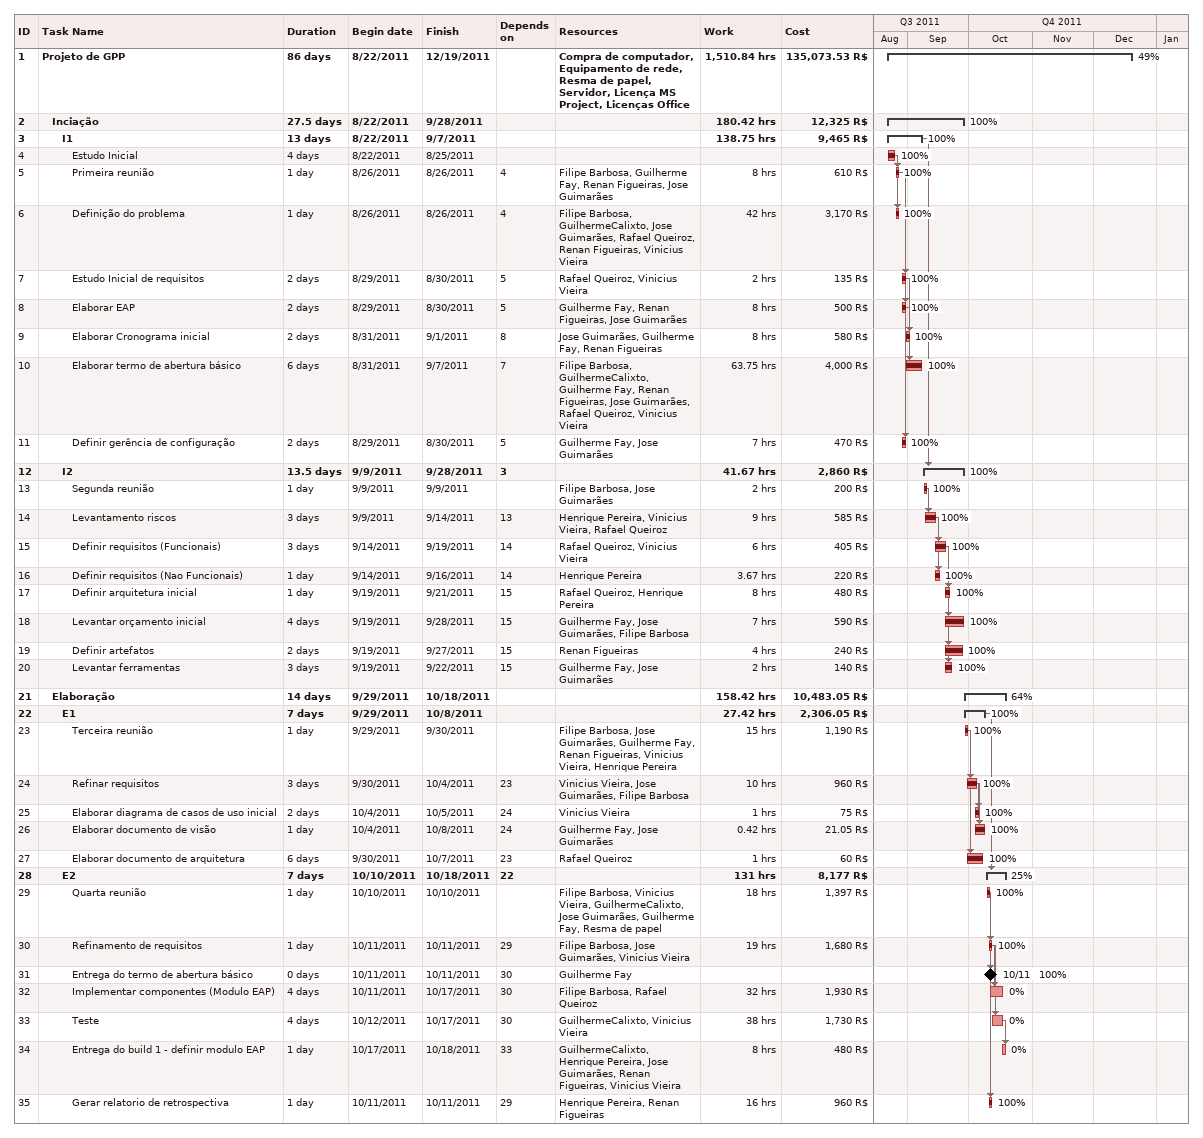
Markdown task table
| ID | Level | Task | Duration | Start | Finish | Predecessors | Resources | % complete | Work (h) | Cost (R$) |
|---|---|---|---|---|---|---|---|---|---|---|
| 1 | 1 | **Projeto de GPP** | 86d | 2011-08-22 | 2011-12-19 |  | Compra de computador, Equipamento de rede, Resma de papel, Servidor, Licença MS Project, Licenças Office | 49 | 1510.84 | 135073.53 |
| 2 | 2 | **Inciação** | 27.5d | 2011-08-22 | 2011-09-28 |  |  | 100 | 180.42 | 12325 |
| 3 | 3 | **I1** | 13d | 2011-08-22 | 2011-09-07 |  |  | 100 | 138.75 | 9465 |
| 4 | 4 | Estudo Inicial | 4d | 2011-08-22 | 2011-08-25 |  |  | 100 |  |  |
| 5 | 4 | Primeira reunião | 1d | 2011-08-26 | 2011-08-26 | 4 | Filipe Barbosa, Guilherme Fay, Renan Figueiras, Jose Guimarães | 100 | 8 | 610 |
| 6 | 4 | Definição do problema | 1d | 2011-08-26 | 2011-08-26 | 4 | Filipe Barbosa, GuilhermeCalixto, Jose Guimarães, Rafael Queiroz, Renan Figueiras, Vinicius Vieira | 100 | 42 | 3170 |
| 7 | 4 | Estudo Inicial de requisitos | 2d | 2011-08-29 | 2011-08-30 | 5 | Rafael Queiroz, Vinicius Vieira | 100 | 2 | 135 |
| 8 | 4 | Elaborar EAP | 2d | 2011-08-29 | 2011-08-30 | 5 | Guilherme Fay, Renan Figueiras, Jose Guimarães | 100 | 8 | 500 |
| 9 | 4 | Elaborar Cronograma inicial | 2d | 2011-08-31 | 2011-09-01 | 8 | Jose Guimarães, Guilherme Fay, Renan Figueiras | 100 | 8 | 580 |
| 10 | 4 | Elaborar termo de abertura básico | 6d | 2011-08-31 | 2011-09-07 | 7 | Filipe Barbosa, GuilhermeCalixto, Guilherme Fay, Renan Figueiras, Jose Guimarães, Rafael Queiroz, Vinicius Vieira | 100 | 63.75 | 4000 |
| 11 | 4 | Definir gerência de configuração | 2d | 2011-08-29 | 2011-08-30 | 5 | Guilherme Fay, Jose Guimarães | 100 | 7 | 470 |
| 12 | 3 | **I2** | 13.5d | 2011-09-09 | 2011-09-28 | 3 |  | 100 | 41.67 | 2860 |
| 13 | 4 | Segunda reunião | 1d | 2011-09-09 | 2011-09-09 |  | Filipe Barbosa, Jose Guimarães | 100 | 2 | 200 |
| 14 | 4 | Levantamento riscos | 3d | 2011-09-09 | 2011-09-14 | 13 | Henrique Pereira, Vinicius Vieira, Rafael Queiroz | 100 | 9 | 585 |
| 15 | 4 | Definir requisitos (Funcionais) | 3d | 2011-09-14 | 2011-09-19 | 14 | Rafael Queiroz, Vinicius Vieira | 100 | 6 | 405 |
| 16 | 4 | Definir requisitos (Nao Funcionais) | 1d | 2011-09-14 | 2011-09-16 | 14 | Henrique Pereira | 100 | 3.67 | 220 |
| 17 | 4 | Definir arquitetura inicial | 1d | 2011-09-19 | 2011-09-21 | 15 | Rafael Queiroz, Henrique Pereira | 100 | 8 | 480 |
| 18 | 4 | Levantar orçamento inicial | 4d | 2011-09-19 | 2011-09-28 | 15 | Guilherme Fay, Jose Guimarães, Filipe Barbosa | 100 | 7 | 590 |
| 19 | 4 | Definir artefatos | 2d | 2011-09-19 | 2011-09-27 | 15 | Renan Figueiras | 100 | 4 | 240 |
| 20 | 4 | Levantar ferramentas | 3d | 2011-09-19 | 2011-09-22 | 15 | Guilherme Fay, Jose Guimarães | 100 | 2 | 140 |
| 21 | 2 | **Elaboração** | 14d | 2011-09-29 | 2011-10-18 |  |  | 64 | 158.42 | 10483.05 |
| 22 | 3 | **E1** | 7d | 2011-09-29 | 2011-10-08 |  |  | 100 | 27.42 | 2306.05 |
| 23 | 4 | Terceira reunião | 1d | 2011-09-29 | 2011-09-30 |  | Filipe Barbosa, Jose Guimarães, Guilherme Fay, Renan Figueiras, Vinicius Vieira, Henrique Pereira | 100 | 15 | 1190 |
| 24 | 4 | Refinar requisitos | 3d | 2011-09-30 | 2011-10-04 | 23 | Vinicius Vieira, Jose Guimarães, Filipe Barbosa | 100 | 10 | 960 |
| 25 | 4 | Elaborar diagrama de casos de uso inicial | 2d | 2011-10-04 | 2011-10-05 | 24 | Vinicius Vieira | 100 | 1 | 75 |
| 26 | 4 | Elaborar documento de visão | 1d | 2011-10-04 | 2011-10-08 | 24 | Guilherme Fay, Jose Guimarães | 100 | 0.42 | 21.05 |
| 27 | 4 | Elaborar documento de arquitetura | 6d | 2011-09-30 | 2011-10-07 | 23 | Rafael Queiroz | 100 | 1 | 60 |
| 28 | 3 | **E2** | 7d | 2011-10-10 | 2011-10-18 | 22 |  | 25 | 131 | 8177 |
| 29 | 4 | Quarta reunião | 1d | 2011-10-10 | 2011-10-10 |  | Filipe Barbosa, Vinicius Vieira, GuilhermeCalixto, Jose Guimarães, Guilherme Fay, Resma de papel | 100 | 18 | 1397 |
| 30 | 4 | Refinamento de requisitos | 1d | 2011-10-11 | 2011-10-11 | 29 | Filipe Barbosa, Jose Guimarães, Vinicius Vieira | 100 | 19 | 1680 |
| 31 | 4 | Entrega do termo de abertura básico | 0d | 2011-10-11 | 2011-10-11 | 30 | Guilherme Fay | 100 |  |  |
| 32 | 4 | Implementar componentes (Modulo EAP) | 4d | 2011-10-11 | 2011-10-17 | 30 | Filipe Barbosa, Rafael Queiroz | 0 | 32 | 1930 |
| 33 | 4 | Teste | 4d | 2011-10-12 | 2011-10-17 | 30 | GuilhermeCalixto, Vinicius Vieira | 0 | 38 | 1730 |
| 34 | 4 | Entrega do build 1 - definir modulo EAP | 1d | 2011-10-17 | 2011-10-18 | 33 | GuilhermeCalixto, Henrique Pereira, Jose Guimarães, Renan Figueiras, Vinicius Vieira | 0 | 8 | 480 |
| 35 | 4 | Gerar relatorio de retrospectiva | 1d | 2011-10-11 | 2011-10-11 | 29 | Henrique Pereira, Renan Figueiras | 100 | 16 | 960 |
